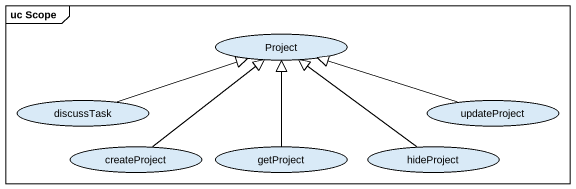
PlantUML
@startuml
mainframe uc Scope
usecase Project
usecase discussTask
usecase updateProject
usecase createProject
usecase getProject
usecase hideProject
discussTask -right-|> Project
updateProject -left-|> Project
createProject -up-|> Project
getProject -up-|> Project
hideProject -up-|> Project
@enduml
